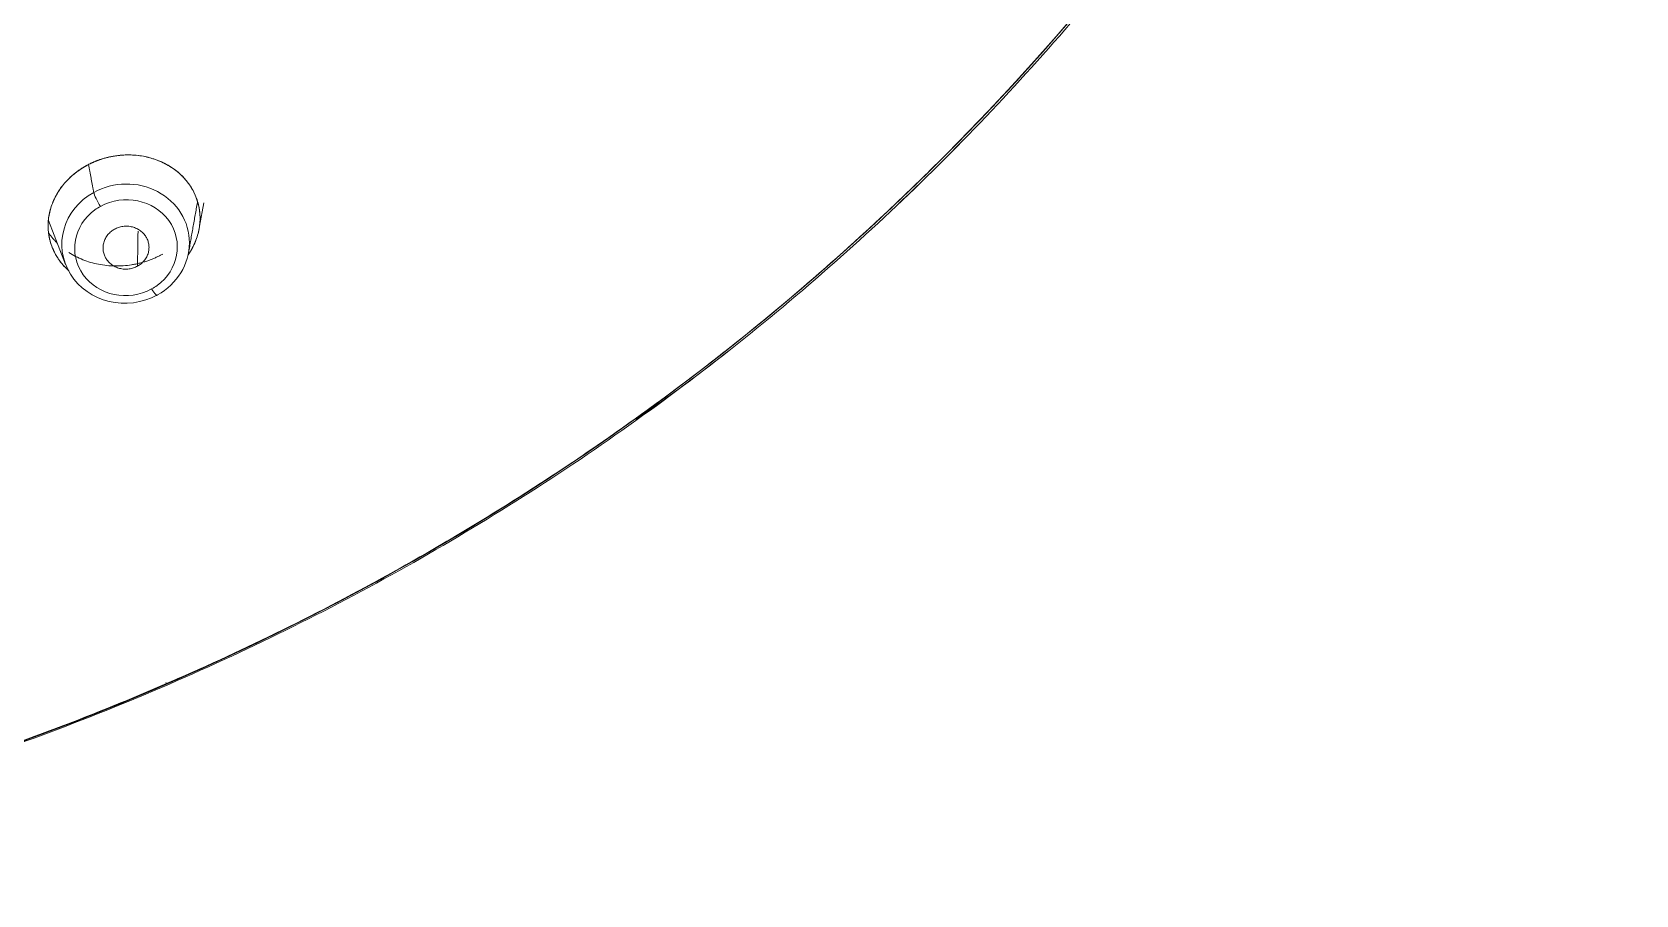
# Model space of a CAD drawing. Extents: x 5217 to 6345, y 0 to 827.
# Drawn here: x 5778.64 to 5816.99, y 439.67 to 460.3 of the extents above; entities that cross this region are included whole.
import ezdxf

# ---------------------------------------------------------------- set-up
doc = ezdxf.new("R2010")
doc.units = 0
doc.header["$LTSCALE"] = 30
doc.header["$MEASUREMENT"] = 0
doc.linetypes.add('HIDDEN2', pattern=[4.7625, 3.175, -1.5875])
doc.layers.add('1', color=7, linetype='CONTINUOUS')
doc.layers.add('2', color=1, linetype='HIDDEN2')

msp = doc.modelspace()

# ---------------------------------------------------------------- linework, layer by layer
at = {"layer": '1', "color": 7, "linetype": 'Continuous', "lineweight": 18}
for p, q in [((5782.642, 455.657), (5782.741, 456.217)), ((5779.031, 455.793), (5779.439, 454.74))]:
    msp.add_line(p, q, dxfattribs=at)
for centre, major_axis, ratio, start_param, end_param in [((5757.244, 496.519), (-59.628, 0), 0.953717, 1.612136, 3.141593), ((5757.244, 496.519), (-59.628, 0), 0.953717, 1.612136, 3.132683), ((5780.874, 455.24), (-1.519, -0.148), 0.933228, 5.144158, 8.28575), ((5780.874, 455.24), (-1.519, -0.148), 0.933228, 2.002565, 5.144158)]:
    msp.add_ellipse(centre, major_axis=major_axis, ratio=ratio, start_param=start_param, end_param=end_param, dxfattribs=at)
at = {"layer": '1', "color": 7, "linetype": 'Continuous', "lineweight": 13}
for centre, major_axis, ratio, start_param, end_param in [((5780.261, 456.236), (-0.145, 0.263), 0.150353, 0.433022, 1.907168), ((5780.883, 455.143), (1.222, 0.119), 0.933228, 5.270798, 8.28575), ((5780.883, 455.143), (-1.222, -0.119), 0.933228, 5.270798, 8.28575), ((5780.883, 455.143), (-1.222, -0.119), 0.933228, 5.144158, 5.270798), ((5780.883, 455.143), (1.222, 0.119), 0.933228, 5.144158, 5.270798), ((5781.485, 454.265), (0.145, -0.263), 0.150353, 5.048761, 6.522907)]:
    msp.add_ellipse(centre, major_axis=major_axis, ratio=ratio, start_param=start_param, end_param=end_param, dxfattribs=at)
at = {"layer": '1', "color": 7, "linetype": 'Continuous', "lineweight": 18}
for points, knots in [([(5759.712, 439.668), (5760.292, 439.691), (5761.968, 439.78), (5764.735, 440.04), (5767.995, 440.52), (5771.222, 441.172), (5774.407, 441.992), (5777.54, 442.979), (5780.611, 444.129), (5783.61, 445.439), (5786.529, 446.905), (5789.359, 448.523), (5792.092, 450.287), (5794.718, 452.192), (5797.229, 454.232), (5799.619, 456.402), (5801.88, 458.694), (5804.005, 461.101), (5805.987, 463.617), (5807.821, 466.233), (5809.501, 468.942), (5811.021, 471.735), (5812.378, 474.604), (5813.566, 477.54), (5814.583, 480.534), (5815.426, 483.576), (5816.091, 486.659), (5816.577, 489.772), (5816.882, 492.905), (5817.005, 496.05), (5816.947, 499.196), (5816.706, 502.335), (5816.285, 505.456), (5815.684, 508.55), (5814.904, 511.608), (5813.949, 514.62), (5812.822, 517.578), (5811.525, 520.471), (5810.063, 523.292), (5808.44, 526.031), (5806.66, 528.681), (5804.731, 531.234), (5802.657, 533.681), (5800.444, 536.015), (5798.1, 538.229), (5795.631, 540.316), (5793.045, 542.27), (5790.35, 544.085), (5787.555, 545.755), (5784.667, 547.276), (5781.695, 548.643), (5778.649, 549.85), (5775.538, 550.896), (5772.371, 551.776), (5769.157, 552.489), (5765.908, 553.031), (5762.632, 553.401), (5759.34, 553.598), (5756.041, 553.622), (5752.746, 553.471), (5749.464, 553.148), (5746.207, 552.652), (5742.982, 551.986), (5739.802, 551.151), (5736.674, 550.149), (5733.609, 548.985), (5730.617, 547.661), (5727.705, 546.181), (5724.883, 544.551), (5722.16, 542.774), (5719.544, 540.857), (5717.043, 538.805), (5714.664, 536.624), (5712.415, 534.322), (5710.302, 531.904), (5708.333, 529.379), (5706.512, 526.755), (5704.847, 524.038), (5703.34, 521.238), (5701.998, 518.363), (5700.825, 515.422), (5699.823, 512.423), (5698.996, 509.377), (5698.347, 506.291), (5697.877, 503.176), (5697.588, 500.041), (5697.48, 496.896), (5697.555, 493.75), (5697.811, 490.612), (5698.249, 487.493), (5698.866, 484.402), (5699.661, 481.348), (5700.631, 478.34), (5701.774, 475.388), (5703.085, 472.5), (5704.562, 469.686), (5706.199, 466.954), (5707.991, 464.313), (5709.934, 461.769), (5712.021, 459.332), (5714.245, 457.008), (5716.601, 454.805), (5719.08, 452.73), (5721.676, 450.788), (5724.38, 448.985), (5727.184, 447.328), (5730.08, 445.82), (5733.058, 444.468), (5736.111, 443.274), (5739.227, 442.243), (5742.399, 441.377), (5745.616, 440.68), (5748.868, 440.153), (5751.926, 439.822), (5753.898, 439.702), (5754.776, 439.668)], [0, 0, 0, 0, 0.004702, 0.013606, 0.022511, 0.031416, 0.040321, 0.049226, 0.058131, 0.067035, 0.07594, 0.084844, 0.093748, 0.102652, 0.111556, 0.120459, 0.129362, 0.138265, 0.147168, 0.15607, 0.164972, 0.173874, 0.182775, 0.191676, 0.200577, 0.209478, 0.218378, 0.227279, 0.236179, 0.245079, 0.253978, 0.262878, 0.271778, 0.280678, 0.289578, 0.298478, 0.307379, 0.316279, 0.32518, 0.334081, 0.342982, 0.351884, 0.360785, 0.369687, 0.37859, 0.387493, 0.396396, 0.405299, 0.414202, 0.423106, 0.43201, 0.440914, 0.449818, 0.458723, 0.467628, 0.476532, 0.485437, 0.494342, 0.503247, 0.512152, 0.521057, 0.529962, 0.538867, 0.547772, 0.556677, 0.565582, 0.574486, 0.583391, 0.592295, 0.601199, 0.610103, 0.619007, 0.62791, 0.636813, 0.645716, 0.654619, 0.663521, 0.672423, 0.681325, 0.690226, 0.699127, 0.708028, 0.716929, 0.725829, 0.734729, 0.743629, 0.752529, 0.761429, 0.770329, 0.779229, 0.788129, 0.797029, 0.805929, 0.814829, 0.82373, 0.832631, 0.841532, 0.850433, 0.859334, 0.868236, 0.877138, 0.886041, 0.894944, 0.903847, 0.91275, 0.921653, 0.930557, 0.939461, 0.948365, 0.95727, 0.966174, 0.975079, 0.983983, 0.992888, 1, 1, 1, 1]), ([(5793.07, 451.033), (5793.622, 451.416), (5795.04, 452.443), (5797.228, 454.234), (5799.62, 456.401), (5801.88, 458.694), (5804.005, 461.101), (5805.987, 463.617), (5807.821, 466.233), (5809.501, 468.942), (5811.021, 471.735), (5812.378, 474.604), (5813.566, 477.54), (5814.583, 480.534), (5815.426, 483.576), (5816.091, 486.659), (5816.577, 489.772), (5816.882, 492.905), (5817.005, 496.05), (5816.947, 499.196), (5816.706, 502.335), (5816.285, 505.456), (5815.684, 508.55), (5814.904, 511.608), (5813.949, 514.62), (5812.822, 517.578), (5811.525, 520.471), (5810.063, 523.292), (5808.44, 526.031), (5806.66, 528.681), (5804.731, 531.234), (5802.657, 533.681), (5800.444, 536.015), (5798.1, 538.229), (5795.631, 540.316), (5793.045, 542.27), (5790.35, 544.085), (5787.555, 545.755), (5784.667, 547.276), (5781.695, 548.643), (5778.649, 549.85), (5775.538, 550.896), (5772.371, 551.776), (5769.157, 552.489), (5765.908, 553.031), (5762.632, 553.401), (5759.34, 553.598), (5756.041, 553.622), (5752.746, 553.471), (5749.464, 553.148), (5746.207, 552.652), (5742.982, 551.986), (5739.802, 551.151), (5736.674, 550.149), (5733.609, 548.985), (5730.617, 547.661), (5727.705, 546.181), (5724.883, 544.551), (5722.16, 542.774), (5719.544, 540.857), (5717.043, 538.805), (5714.664, 536.624), (5712.415, 534.322), (5710.302, 531.904), (5708.333, 529.379), (5706.512, 526.755), (5704.847, 524.038), (5703.34, 521.238), (5701.998, 518.363), (5700.825, 515.422), (5699.823, 512.423), (5698.996, 509.377), (5698.347, 506.291), (5697.877, 503.176), (5697.588, 500.041), (5697.48, 496.896), (5697.555, 493.75), (5697.811, 490.612), (5698.249, 487.493), (5698.866, 484.402), (5699.661, 481.348), (5700.631, 478.34), (5701.774, 475.388), (5703.085, 472.5), (5704.562, 469.686), (5706.199, 466.954), (5707.991, 464.313), (5709.934, 461.769), (5712.021, 459.332), (5714.246, 457.009), (5716.6, 454.804), (5719.085, 452.736), (5720.978, 451.284), (5722.066, 450.56), (5722.254, 450.437)], [0, 0, 0, 0, 0.006833, 0.017845, 0.028856, 0.039868, 0.050878, 0.061889, 0.072899, 0.083908, 0.094918, 0.105926, 0.116935, 0.127943, 0.138951, 0.149959, 0.160966, 0.171973, 0.18298, 0.193987, 0.204994, 0.216001, 0.227008, 0.238016, 0.249023, 0.26003, 0.271038, 0.282046, 0.293055, 0.304063, 0.315072, 0.326082, 0.337091, 0.348102, 0.359112, 0.370123, 0.381134, 0.392146, 0.403157, 0.414169, 0.425182, 0.436194, 0.447207, 0.45822, 0.469233, 0.480246, 0.491259, 0.502272, 0.513286, 0.524299, 0.535313, 0.546326, 0.557339, 0.568352, 0.579365, 0.590378, 0.601391, 0.612403, 0.623416, 0.634428, 0.645439, 0.656451, 0.667462, 0.678472, 0.689483, 0.700493, 0.711502, 0.722512, 0.73352, 0.744529, 0.755537, 0.766545, 0.777553, 0.78856, 0.799567, 0.810574, 0.821581, 0.832588, 0.843595, 0.854602, 0.865609, 0.876617, 0.887624, 0.898632, 0.90964, 0.920649, 0.931657, 0.942666, 0.953676, 0.964686, 0.975696, 0.986706, 0.997717, 1, 1, 1, 1]), ([(5782.368, 454.969), (5782.396, 455.01), (5782.453, 455.099), (5782.526, 455.243), (5782.586, 455.398), (5782.627, 455.558), (5782.65, 455.715), (5782.655, 455.85), (5782.65, 455.959), (5782.639, 456.055), (5782.619, 456.158), (5782.59, 456.263), (5782.558, 456.353), (5782.523, 456.434), (5782.475, 456.53), (5782.421, 456.619), (5782.362, 456.7), (5782.295, 456.784), (5782.191, 456.894), (5782.057, 457.004), (5781.916, 457.098), (5781.772, 457.177), (5781.611, 457.245), (5781.453, 457.295), (5781.273, 457.335), (5781.066, 457.361), (5780.871, 457.362), (5780.717, 457.35), (5780.603, 457.335), (5780.487, 457.313), (5780.371, 457.284), (5780.258, 457.248), (5780.172, 457.216), (5780.111, 457.19), (5780.076, 457.175), (5780.041, 457.158), (5780.006, 457.141), (5779.972, 457.124), (5779.949, 457.111), (5779.938, 457.105)], [0, 0, 0, 0, 0.032594, 0.070257, 0.108634, 0.145729, 0.184583, 0.219944, 0.240831, 0.262168, 0.289261, 0.315094, 0.339673, 0.357326, 0.377799, 0.416035, 0.430654, 0.447921, 0.490809, 0.534749, 0.564844, 0.604281, 0.64304, 0.67793, 0.710704, 0.759744, 0.80799, 0.831527, 0.854647, 0.879079, 0.903585, 0.927929, 0.952194, 0.960227, 0.968233, 0.976213, 0.984168, 0.992097, 1, 1, 1, 1]), ([(5782.368, 454.969), (5782.396, 455.01), (5782.453, 455.099), (5782.526, 455.243), (5782.586, 455.398), (5782.627, 455.558), (5782.65, 455.715), (5782.655, 455.85), (5782.65, 455.959), (5782.639, 456.055), (5782.619, 456.158), (5782.59, 456.263), (5782.558, 456.353), (5782.523, 456.434), (5782.475, 456.53), (5782.421, 456.619), (5782.362, 456.7), (5782.295, 456.784), (5782.191, 456.894), (5782.057, 457.004), (5781.916, 457.098), (5781.772, 457.177), (5781.611, 457.245), (5781.453, 457.295), (5781.273, 457.335), (5781.066, 457.361), (5780.871, 457.362), (5780.717, 457.35), (5780.603, 457.335), (5780.487, 457.313), (5780.371, 457.284), (5780.258, 457.248), (5780.172, 457.216), (5780.111, 457.19), (5780.076, 457.175), (5780.041, 457.158), (5780.006, 457.141), (5779.972, 457.124), (5779.949, 457.111), (5779.938, 457.105)], [0, 0, 0, 0, 0.032594, 0.070257, 0.108634, 0.145729, 0.184583, 0.219944, 0.240831, 0.262168, 0.289261, 0.315094, 0.339673, 0.357326, 0.377799, 0.416035, 0.430654, 0.447921, 0.490809, 0.534749, 0.564844, 0.604281, 0.64304, 0.67793, 0.710704, 0.759744, 0.80799, 0.831527, 0.854647, 0.879079, 0.903585, 0.927929, 0.952194, 0.960227, 0.968233, 0.976213, 0.984168, 0.992097, 1, 1, 1, 1]), ([(5779.938, 457.105), (5779.945, 457.109), (5779.958, 457.116), (5779.977, 457.126), (5779.996, 457.136), (5780.016, 457.146), (5780.036, 457.156), (5780.055, 457.165), (5780.075, 457.174), (5780.095, 457.183), (5780.115, 457.192), (5780.136, 457.201), (5780.156, 457.209), (5780.176, 457.217), (5780.197, 457.225), (5780.217, 457.233), (5780.238, 457.24), (5780.28, 457.255), (5780.343, 457.275), (5780.428, 457.298), (5780.515, 457.318), (5780.631, 457.339), (5780.778, 457.357), (5780.954, 457.363), (5781.128, 457.354), (5781.298, 457.33), (5781.465, 457.292), (5781.626, 457.239), (5781.781, 457.172), (5781.929, 457.091), (5782.066, 456.998), (5782.191, 456.892), (5782.304, 456.775), (5782.403, 456.647), (5782.488, 456.509), (5782.557, 456.362), (5782.609, 456.208), (5782.641, 456.048), (5782.656, 455.885), (5782.651, 455.721), (5782.628, 455.559), (5782.587, 455.401), (5782.528, 455.247), (5782.456, 455.103), (5782.398, 455.012), (5782.368, 454.969)], [0, 0, 0, 0, 0.004534, 0.009063, 0.013586, 0.018106, 0.022621, 0.027135, 0.031646, 0.036156, 0.040666, 0.045176, 0.049687, 0.054201, 0.058716, 0.063236, 0.067759, 0.072287, 0.090396, 0.10848, 0.126591, 0.144776, 0.181022, 0.217352, 0.253382, 0.289327, 0.325334, 0.36163, 0.398317, 0.435183, 0.472199, 0.509222, 0.546474, 0.583998, 0.622101, 0.660346, 0.699048, 0.73783, 0.776615, 0.815391, 0.853347, 0.891343, 0.928421, 0.965477, 1, 1, 1, 1]), ([(5779.938, 457.105), (5779.945, 457.109), (5779.958, 457.116), (5779.977, 457.126), (5779.996, 457.136), (5780.016, 457.146), (5780.036, 457.156), (5780.055, 457.165), (5780.075, 457.174), (5780.095, 457.183), (5780.115, 457.192), (5780.136, 457.201), (5780.156, 457.209), (5780.176, 457.217), (5780.197, 457.225), (5780.217, 457.233), (5780.238, 457.24), (5780.28, 457.255), (5780.343, 457.275), (5780.428, 457.298), (5780.515, 457.318), (5780.631, 457.339), (5780.778, 457.357), (5780.954, 457.363), (5781.128, 457.354), (5781.298, 457.33), (5781.465, 457.292), (5781.626, 457.239), (5781.781, 457.172), (5781.929, 457.091), (5782.066, 456.998), (5782.191, 456.892), (5782.304, 456.775), (5782.403, 456.647), (5782.488, 456.509), (5782.557, 456.362), (5782.609, 456.208), (5782.641, 456.048), (5782.656, 455.885), (5782.651, 455.721), (5782.628, 455.559), (5782.587, 455.401), (5782.528, 455.247), (5782.456, 455.103), (5782.398, 455.012), (5782.368, 454.969)], [0, 0, 0, 0, 0.004534, 0.009063, 0.013586, 0.018106, 0.022621, 0.027135, 0.031646, 0.036156, 0.040666, 0.045176, 0.049687, 0.054201, 0.058716, 0.063236, 0.067759, 0.072287, 0.090396, 0.10848, 0.126591, 0.144776, 0.181022, 0.217352, 0.253382, 0.289327, 0.325334, 0.36163, 0.398317, 0.435183, 0.472199, 0.509222, 0.546474, 0.583998, 0.622101, 0.660346, 0.699048, 0.73783, 0.776615, 0.815391, 0.853347, 0.891343, 0.928421, 0.965477, 1, 1, 1, 1]), ([(5779.938, 457.105), (5779.932, 457.102), (5779.92, 457.095), (5779.902, 457.085), (5779.883, 457.074), (5779.865, 457.063), (5779.847, 457.052), (5779.829, 457.041), (5779.812, 457.029), (5779.794, 457.018), (5779.776, 457.006), (5779.759, 456.994), (5779.742, 456.982), (5779.724, 456.969), (5779.707, 456.957), (5779.691, 456.944), (5779.674, 456.931), (5779.64, 456.904), (5779.591, 456.863), (5779.529, 456.806), (5779.47, 456.746), (5779.397, 456.665), (5779.314, 456.559), (5779.226, 456.424), (5779.152, 456.279), (5779.095, 456.133), (5779.055, 455.988), (5779.028, 455.841), (5779.017, 455.684), (5779.024, 455.532), (5779.048, 455.376), (5779.091, 455.215), (5779.147, 455.08), (5779.196, 454.986), (5779.225, 454.937), (5779.25, 454.897), (5779.281, 454.851), (5779.322, 454.795), (5779.367, 454.741), (5779.403, 454.701), (5779.423, 454.68), (5779.437, 454.666), (5779.458, 454.644), (5779.484, 454.619), (5779.507, 454.598), (5779.515, 454.591)], [0, 0, 0, 0, 0.00641, 0.01283, 0.01926, 0.0257, 0.032151, 0.038612, 0.045083, 0.051565, 0.058057, 0.064559, 0.071073, 0.077596, 0.08413, 0.090675, 0.097231, 0.103797, 0.130259, 0.156708, 0.183147, 0.209578, 0.260059, 0.311927, 0.365789, 0.420318, 0.467604, 0.517832, 0.573296, 0.629805, 0.675893, 0.737011, 0.803608, 0.828335, 0.847636, 0.862362, 0.876858, 0.905322, 0.933007, 0.949096, 0.959825, 0.96276, 0.968747, 0.990015, 1, 1, 1, 1]), ([(5779.938, 457.105), (5779.932, 457.102), (5779.92, 457.095), (5779.902, 457.085), (5779.883, 457.074), (5779.865, 457.063), (5779.847, 457.052), (5779.829, 457.041), (5779.812, 457.029), (5779.794, 457.018), (5779.776, 457.006), (5779.759, 456.994), (5779.742, 456.982), (5779.724, 456.969), (5779.707, 456.957), (5779.691, 456.944), (5779.674, 456.931), (5779.64, 456.904), (5779.591, 456.863), (5779.529, 456.806), (5779.47, 456.746), (5779.397, 456.665), (5779.314, 456.559), (5779.226, 456.424), (5779.152, 456.279), (5779.095, 456.133), (5779.055, 455.988), (5779.028, 455.841), (5779.017, 455.684), (5779.024, 455.532), (5779.048, 455.376), (5779.091, 455.215), (5779.147, 455.08), (5779.196, 454.986), (5779.225, 454.937), (5779.25, 454.897), (5779.281, 454.851), (5779.322, 454.795), (5779.367, 454.741), (5779.403, 454.701), (5779.423, 454.68), (5779.437, 454.666), (5779.458, 454.644), (5779.484, 454.619), (5779.507, 454.598), (5779.515, 454.591)], [0, 0, 0, 0, 0.00641, 0.01283, 0.01926, 0.0257, 0.032151, 0.038612, 0.045083, 0.051565, 0.058057, 0.064559, 0.071073, 0.077596, 0.08413, 0.090675, 0.097231, 0.103797, 0.130259, 0.156708, 0.183147, 0.209578, 0.260059, 0.311927, 0.365789, 0.420318, 0.467604, 0.517832, 0.573296, 0.629805, 0.675893, 0.737011, 0.803608, 0.828335, 0.847636, 0.862362, 0.876858, 0.905322, 0.933007, 0.949096, 0.959825, 0.96276, 0.968747, 0.990015, 1, 1, 1, 1]), ([(5779.469, 454.635), (5779.455, 454.648), (5779.402, 454.7), (5779.318, 454.798), (5779.225, 454.931), (5779.149, 455.073), (5779.091, 455.219), (5779.049, 455.37), (5779.025, 455.521), (5779.017, 455.672), (5779.026, 455.824), (5779.052, 455.976), (5779.093, 456.127), (5779.15, 456.275), (5779.223, 456.418), (5779.31, 456.555), (5779.395, 456.663), (5779.469, 456.745), (5779.528, 456.805), (5779.59, 456.861), (5779.642, 456.906), (5779.684, 456.939), (5779.714, 456.962), (5779.745, 456.984), (5779.776, 457.006), (5779.808, 457.027), (5779.84, 457.047), (5779.872, 457.067), (5779.905, 457.087), (5779.927, 457.099), (5779.938, 457.105)], [0, 0, 0, 0, 0.019325, 0.077064, 0.133903, 0.190207, 0.246925, 0.302028, 0.356467, 0.409815, 0.463069, 0.516686, 0.57053, 0.624925, 0.678586, 0.732049, 0.785862, 0.812632, 0.839355, 0.866101, 0.892939, 0.904894, 0.916819, 0.928722, 0.940607, 0.952482, 0.964353, 0.976225, 0.988105, 1, 1, 1, 1]), ([(5779.469, 454.635), (5779.455, 454.648), (5779.402, 454.7), (5779.318, 454.798), (5779.225, 454.931), (5779.149, 455.073), (5779.091, 455.219), (5779.049, 455.37), (5779.025, 455.521), (5779.017, 455.672), (5779.026, 455.824), (5779.052, 455.976), (5779.093, 456.127), (5779.15, 456.275), (5779.223, 456.418), (5779.31, 456.555), (5779.395, 456.663), (5779.469, 456.745), (5779.528, 456.805), (5779.59, 456.861), (5779.642, 456.906), (5779.684, 456.939), (5779.714, 456.962), (5779.745, 456.984), (5779.776, 457.006), (5779.808, 457.027), (5779.84, 457.047), (5779.872, 457.067), (5779.905, 457.087), (5779.927, 457.099), (5779.938, 457.105)], [0, 0, 0, 0, 0.019325, 0.077064, 0.133903, 0.190207, 0.246925, 0.302028, 0.356467, 0.409815, 0.463069, 0.516686, 0.57053, 0.624925, 0.678586, 0.732049, 0.785862, 0.812632, 0.839355, 0.866101, 0.892939, 0.904894, 0.916819, 0.928722, 0.940607, 0.952482, 0.964353, 0.976225, 0.988105, 1, 1, 1, 1]), ([(5779.239, 455.249), (5779.235, 455.254), (5779.217, 455.272), (5779.183, 455.307), (5779.137, 455.358), (5779.089, 455.416), (5779.053, 455.465), (5779.034, 455.492), (5779.03, 455.498)], [0, 0, 0, 0, 0.05882, 0.234041, 0.443713, 0.687767, 0.933388, 1, 1, 1, 1]), ([(5779.239, 455.249), (5779.235, 455.254), (5779.217, 455.272), (5779.183, 455.307), (5779.137, 455.358), (5779.089, 455.416), (5779.053, 455.465), (5779.034, 455.492), (5779.03, 455.498)], [0, 0, 0, 0, 0.05882, 0.234041, 0.443713, 0.687767, 0.933388, 1, 1, 1, 1]), ([(5779.514, 455.03), (5779.514, 455.03), (5779.567, 454.995), (5779.676, 454.932), (5779.85, 454.853), (5780.034, 454.789), (5780.225, 454.743), (5780.421, 454.714), (5780.62, 454.703), (5780.819, 454.708), (5780.984, 454.728), (5781.114, 454.752), (5781.211, 454.774), (5781.308, 454.8), (5781.385, 454.825), (5781.444, 454.846), (5781.485, 454.861), (5781.526, 454.878), (5781.567, 454.895), (5781.607, 454.912), (5781.647, 454.931), (5781.686, 454.95), (5781.725, 454.97), (5781.75, 454.984), (5781.763, 454.991)], [0, 0, 0, 0, 0.000489, 0.085065, 0.169721, 0.25387, 0.338464, 0.422466, 0.505856, 0.588552, 0.671164, 0.712323, 0.75341, 0.79452, 0.835745, 0.854111, 0.87243, 0.890709, 0.908957, 0.92718, 0.945389, 0.963589, 0.98179, 1, 1, 1, 1]), ([(5779.514, 455.03), (5779.514, 455.03), (5779.567, 454.995), (5779.676, 454.932), (5779.85, 454.853), (5780.034, 454.789), (5780.225, 454.743), (5780.421, 454.714), (5780.62, 454.703), (5780.819, 454.708), (5780.984, 454.728), (5781.114, 454.752), (5781.211, 454.774), (5781.308, 454.8), (5781.385, 454.825), (5781.444, 454.846), (5781.485, 454.861), (5781.526, 454.878), (5781.567, 454.895), (5781.607, 454.912), (5781.647, 454.931), (5781.686, 454.95), (5781.725, 454.97), (5781.75, 454.984), (5781.763, 454.991)], [0, 0, 0, 0, 0.000489, 0.085065, 0.169721, 0.25387, 0.338464, 0.422466, 0.505856, 0.588552, 0.671164, 0.712323, 0.75341, 0.79452, 0.835745, 0.854111, 0.87243, 0.890709, 0.908957, 0.92718, 0.945389, 0.963589, 0.98179, 1, 1, 1, 1])]:
    msp.add_open_spline(points, degree=3, knots=knots, dxfattribs=at)
for points, weights in [([(5759.708, 439.699), (5816.872, 441.954), (5816.872, 496.519)], [0.983511683882, 0.715597051788, 1]), ([(5759.708, 439.699), (5816.365, 441.934), (5816.87, 496.013)], [0.983511683882, 0.717332143437, 0.996339416072])]:
    msp.add_rational_spline(points, weights, degree=2, dxfattribs=at)
at = {"layer": '1', "color": 7, "linetype": 'Continuous', "lineweight": 13}
for points, degree in [([(5780.113, 456.466), (5779.987, 457.122)], 1), ([(5781.17, 455.539), (5781.166, 455.26), (5781.162, 454.981), (5781.158, 454.702)], 3)]:
    msp.add_open_spline(points, degree=degree, dxfattribs=at)
at = {"layer": '1', "color": 7, "linetype": 'Continuous', "lineweight": 18}
msp.add_open_spline([(5782.379, 455.027), (5782.59, 456.225)], degree=1, dxfattribs=at)
for points in [[(5781.158, 454.702), (5780.681, 454.439), (5780.407, 454.881), (5780.133, 455.323), (5780.609, 455.585)], [(5780.609, 455.585), (5781.085, 455.847), (5781.36, 455.406), (5781.634, 454.964), (5781.158, 454.702)]]:
    msp.add_rational_spline(points, [1, 0.707106781188, 1, 0.707106781188, 1], degree=2, knots=[0, 0, 0, 0.5, 0.5, 1, 1, 1], dxfattribs=at)
at = {"layer": '2', "color": 7, "linetype": 'Continuous', "lineweight": 13}
msp.add_open_spline([(5781.869, 444.722), (5781.866, 444.718), (5781.862, 444.719), (5781.851, 444.727), (5781.843, 444.735), (5781.835, 444.747)], degree=3, knots=[0, 0, 0, 0, 0.5, 0.5, 1, 1, 1, 1], dxfattribs=at)
at = {"layer": '2', "color": 7, "linetype": 'Continuous', "lineweight": 18}
msp.add_open_spline([(5781.871, 444.737), (5781.871, 444.73), (5781.87, 444.725), (5781.868, 444.722)], degree=3, dxfattribs=at)

doc.saveas('drawing.dxf')
